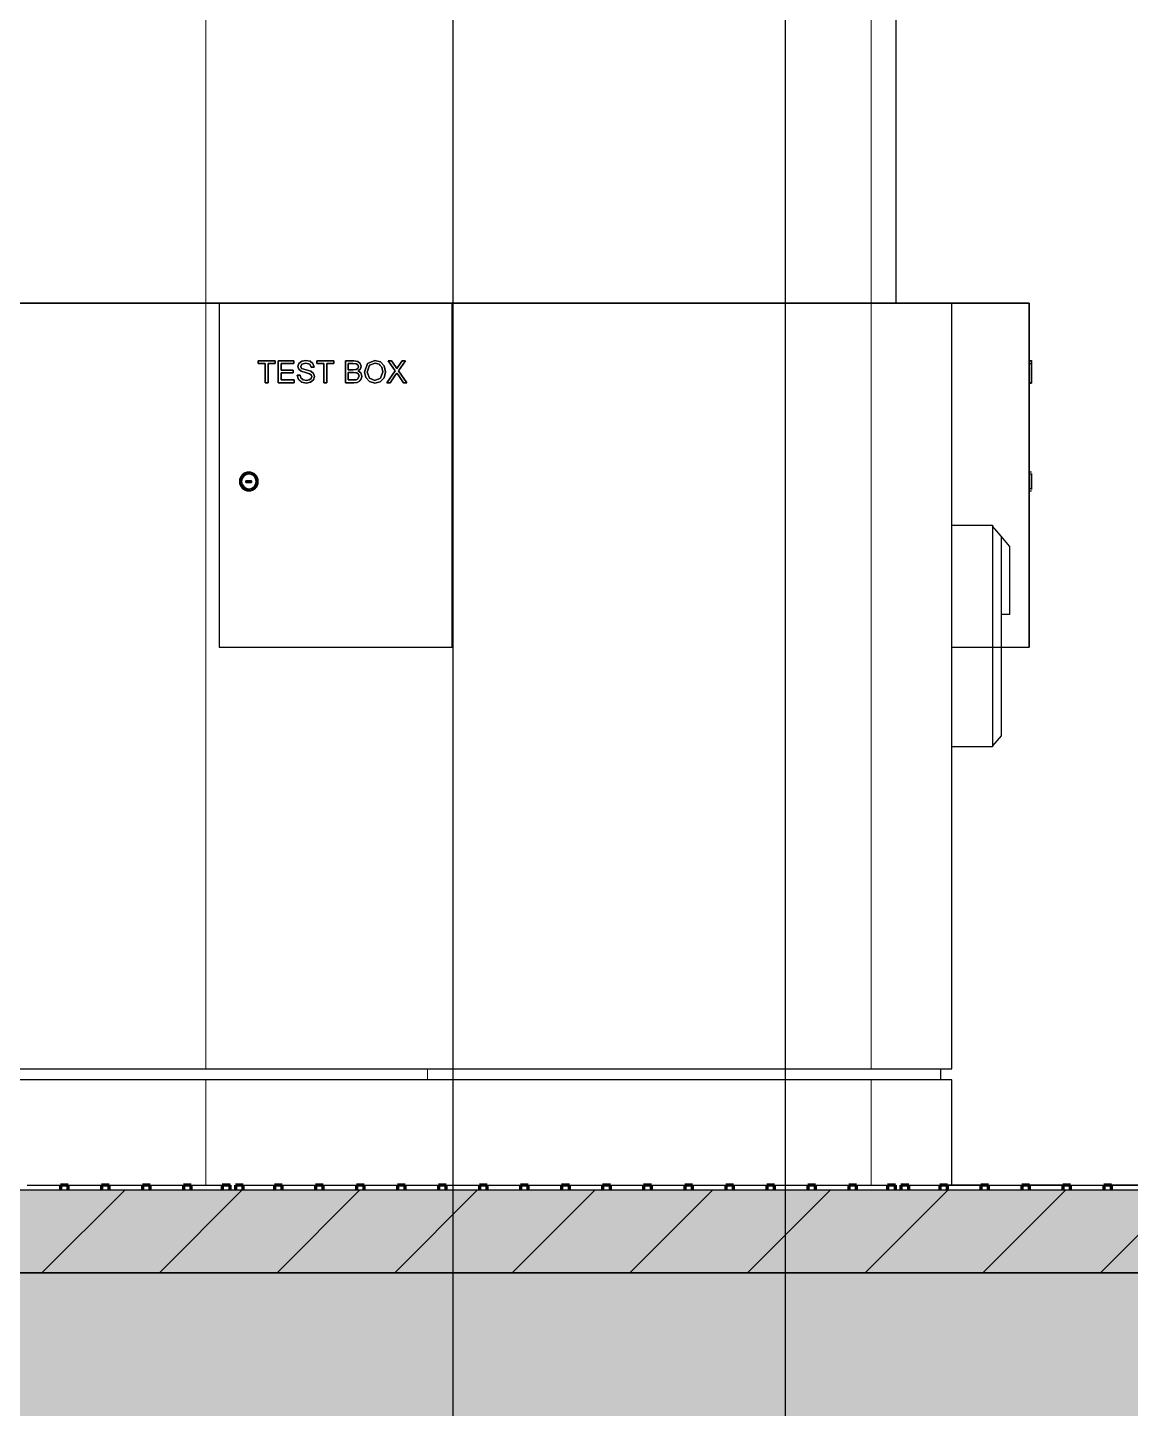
# Model space of a CAD drawing. Header units: millimetres. Extents: x 2519235 to 7246330, y 25937 to 201821.
# Drawn here: x 3043515 to 3044509, y 100994 to 102238 of the extents above; entities that cross this region are included whole.
import ezdxf
from ezdxf.enums import TextEntityAlignment as Align

# ---------------------------------------------------------------- set-up
doc = ezdxf.new("R2010")
doc.units = ezdxf.units.MM
doc.set_wipeout_variables(frame=1)
doc.linetypes.add('TA_GL_005.00000', pattern=[13.75, 5, -1.25, 1.25, -1.25, 5])
for name, color, linetype in [('000 - 0_HIDE_OBJ_FRAMING_DEF_SUB_1', 7, 'Continuous'), ('000 - 0_SYM_DWG_GRID-BUBBLE_MAIN_COLOR_1', 7, 'Continuous'), ('000 - 0_SYM_DWG_GRIDLINE_MAIN_COLOR_251', 7, 'Continuous'), ('000 - CONCRETE_COL_CUT_COLOR_3', 7, 'Continuous'), ('000 - CONCRETE_COL_CUT_COLOR_5', 7, 'Continuous'), ('000 - CONCRETE_COL_HATCH_', 7, 'Continuous'), ('000 - CONCRETE_COL_WIPEOUT_', 7, 'Continuous'), ('_งานโครงสร้าง', 7, 'Continuous')]:
    doc.layers.add(name, color=color, linetype=linetype)
doc.styles.add('Arial', font='arial.ttf', dxfattribs={"height": 300})
doc.styles.add('TA', font='', dxfattribs={"height": 4.5})
doc.styles.get('TA').set_extended_font_data('Cordia New')

# ---------------------------------------------------------------- blocks, each defined once
blk = doc.blocks.new('*U976')
at = {"layer": '000 - 0_SYM_DWG_GRIDLINE_MAIN_COLOR_251', "color": 7, "linetype": 'ByBlock', "ltscale": 5}
blk.add_line((20, 0), (-348.8, 0), dxfattribs=at)
at = {"color": 7, "style": 'TA', "flags": 1}
blk.add_attdef('LOCATION', (6, -6), '', height=4.5, rotation=270, dxfattribs=at)
at = {"layer": '000 - 0_SYM_DWG_GRID-BUBBLE_MAIN_COLOR_1', "color": 7, "style": 'Arial'}
blk.add_attdef('GRID-HEAD', text='', height=4, rotation=90, dxfattribs=at).set_placement((42.25, 0), align=Align.MIDDLE_CENTER)
blk = doc.blocks.new('W-1-PP17-ENT1_REV02_20260415-162311_PP17_ENT1_ELE2_DIMS')
at = {"layer": '000 - 0_SYM_DWG_GRIDLINE_MAIN_COLOR_251', "color": 7, "linetype": 'TA_GL_005.00000', "xscale": 50, "yscale": 50, "zscale": 50, "rotation": 270}
blk.add_blockref('*U976', (0, 100000), dxfattribs=at)
blk = doc.blocks.new('W-1-PP17-ENT1_REV02_20260415-162429_PP17_ENT1_EX_ELE2')
at = {"layer": '_งานโครงสร้าง', "color": 7, "extrusion": (2.28848e-17, 1, 0)}
for p, q in [((-300, 116340), (-300, 100790)), ((0, 100790), (0, 110240))]:
    blk.add_line(p, q, dxfattribs=at)
blk = doc.blocks.new('ACM_TEST BOX - test box-29066912-ENTRANCE 1 - ENLARGE ELEVATION 2 01')
at = {"layer": '000 - 0_HIDE_OBJ_FRAMING_DEF_SUB_1', "color": 7}
for p, q in [((-502848.9, 101990), (-503018.9, 101990)), ((-503018.9, 101990), (-502848.9, 101990)), ((-502848.9, 101990), (-502848.9, 101680)), ((-502848.9, 101680), (-502848.9, 101990)), ((-502848.9, 101937.6), (-502848.9, 101938.3)), ((-502848.9, 101938.3), (-502848.9, 101937.6)), ((-502848.9, 101938.3), (-502846.9, 101938.3)), ((-502848.9, 101935.5), (-502848.9, 101938.3)), ((-502848.9, 101938.3), (-502848.9, 101937)), ((-502848.9, 101938.3), (-502846.9, 101938.3)), ((-502848.9, 101935.5), (-502848.9, 101938)), ((-502848.9, 101938), (-502848.9, 101935.5)), ((-502848.9, 101938), (-502846.9, 101938)), ((-502848.9, 101938), (-502846.9, 101938)), ((-502848.9, 101918.3), (-502848.9, 101938)), ((-502848.9, 101938), (-502848.9, 101935.5)), ((-502848.9, 101938), (-502846.9, 101938)), ((-502848.9, 101938), (-502846.9, 101938)), ((-502848.9, 101935.5), (-502848.9, 101938)), ((-502848.9, 101938), (-502848.9, 101935.5)), ((-502848.9, 101918.3), (-502848.9, 101938)), ((-502848.9, 101929), (-502848.9, 101938)), ((-502848.9, 101938), (-502848.9, 101932.9)), ((-502848.9, 101933), (-502848.9, 101938)), ((-502848.9, 101938), (-502848.9, 101929)), ((-502848.9, 101938), (-502846.9, 101938)), ((-502848.9, 101938), (-502846.9, 101938)), ((-502848.9, 101938), (-502846.9, 101938)), ((-502848.9, 101938), (-502846.9, 101938)), ((-502848.9, 101935.7), (-502848.9, 101937.6)), ((-502848.9, 101937.6), (-502848.9, 101935.5)), ((-502848.9, 101937.4), (-502848.9, 101935.6)), ((-502848.9, 101937), (-502848.9, 101933.4)), ((-502848.9, 101935), (-502848.9, 101935.8)), ((-502848.9, 101935.8), (-502848.9, 101935)), ((-502848.9, 101934.9), (-502848.9, 101935.8)), ((-502848.9, 101935.8), (-502848.9, 101934)), ((-502848.9, 101932.9), (-502848.9, 101935.7)), ((-502848.9, 101935.6), (-502848.9, 101933.1)), ((-502848.9, 101918.3), (-502848.9, 101935.5)), ((-502848.9, 101935.5), (-502848.9, 101918.3)), ((-502848.9, 101935.5), (-502846.9, 101935.5)), ((-502848.9, 101935.5), (-502846.9, 101935.5)), ((-502848.9, 101935.5), (-502846.9, 101935.5)), ((-502848.9, 101935.5), (-502846.9, 101935.5)), ((-502848.9, 101935.5), (-502848.9, 101929.7)), ((-502848.9, 101935.5), (-502848.9, 101932.4)), ((-502848.9, 101918.3), (-502848.9, 101935.5)), ((-502848.9, 101935.5), (-502848.9, 101918.3)), ((-502848.9, 101935.5), (-502848.9, 101930)), ((-502848.9, 101927.9), (-502848.9, 101935.5)), ((-502848.9, 101934.3), (-502848.9, 101935.3)), ((-502848.9, 101932.4), (-502848.9, 101935)), ((-502848.9, 101935), (-502848.9, 101932.9)), ((-502848.9, 101932.2), (-502848.9, 101934.9)), ((-502848.9, 101932.7), (-502848.9, 101934.3)), ((-502848.9, 101934), (-502848.9, 101927.9)), ((-502848.9, 101933.4), (-502848.9, 101928.1)), ((-502848.9, 101933.1), (-502848.9, 101930.8)), ((-502848.9, 101931), (-502848.9, 101933)), ((-502848.9, 101930.4), (-502848.9, 101932.9)), ((-502848.9, 101932.9), (-502848.9, 101931.2)), ((-502848.9, 101932.9), (-502848.9, 101931)), ((-502848.9, 101931.1), (-502848.9, 101932.7)), ((-502848.9, 101928.1), (-502848.9, 101932.2)), ((-502846.9, 101937.6), (-502846.9, 101938.3)), ((-502846.9, 101938.3), (-502846.9, 101937.6)), ((-502846.9, 101937), (-502846.9, 101938.3)), ((-502846.9, 101938.3), (-502846.9, 101935.5)), ((-502846.9, 101935.5), (-502846.9, 101938)), ((-502846.9, 101938), (-502846.9, 101935.5)), ((-502846.9, 101935.5), (-502846.9, 101938)), ((-502846.9, 101938), (-502846.9, 101918.3)), ((-502846.9, 101935.5), (-502846.9, 101938)), ((-502846.9, 101938), (-502846.9, 101935.5)), ((-502846.9, 101938), (-502846.9, 101918.3)), ((-502846.9, 101929), (-502846.9, 101938)), ((-502846.9, 101938), (-502846.9, 101933)), ((-502846.9, 101932.9), (-502846.9, 101938)), ((-502846.9, 101938), (-502846.9, 101929)), ((-502846.9, 101935.5), (-502846.9, 101937.6)), ((-502846.9, 101937.6), (-502846.9, 101935.7)), ((-502846.9, 101935.6), (-502846.9, 101937.4)), ((-502846.9, 101933.4), (-502846.9, 101937)), ((-502846.9, 101935), (-502846.9, 101935.8)), ((-502846.9, 101935.8), (-502846.9, 101935)), ((-502846.9, 101934), (-502846.9, 101935.8)), ((-502846.9, 101935.8), (-502846.9, 101934.9)), ((-502846.9, 101935.7), (-502846.9, 101932.9)), ((-502846.9, 101933.1), (-502846.9, 101935.6)), ((-502846.9, 101918.3), (-502846.9, 101935.5)), ((-502846.9, 101935.5), (-502846.9, 101918.3)), ((-502846.9, 101929.7), (-502846.9, 101935.5)), ((-502846.9, 101932.4), (-502846.9, 101935.5)), ((-502846.9, 101918.3), (-502846.9, 101935.5)), ((-502846.9, 101935.5), (-502846.9, 101918.3)), ((-502846.9, 101930), (-502846.9, 101935.5)), ((-502846.9, 101935.5), (-502846.9, 101927.9)), ((-502846.9, 101935.3), (-502846.9, 101934.3)), ((-502846.9, 101932.9), (-502846.9, 101935)), ((-502846.9, 101935), (-502846.9, 101932.4)), ((-502846.9, 101934.9), (-502846.9, 101932.2)), ((-502846.9, 101934.3), (-502846.9, 101932.7)), ((-502846.9, 101927.9), (-502846.9, 101934)), ((-502846.9, 101928.1), (-502846.9, 101933.4)), ((-502846.9, 101930.8), (-502846.9, 101933.1)), ((-502846.9, 101933), (-502846.9, 101931)), ((-502846.9, 101931.2), (-502846.9, 101932.9)), ((-502846.9, 101932.9), (-502846.9, 101930.4)), ((-502846.9, 101931), (-502846.9, 101932.9)), ((-502846.9, 101932.7), (-502846.9, 101931.1)), ((-502846.9, 101932.2), (-502846.9, 101928.1)), ((-502848.9, 101931.2), (-502848.9, 101929.9)), ((-502848.9, 101930.2), (-502848.9, 101931.1)), ((-502848.9, 101930.8), (-502848.9, 101929.1)), ((-502848.9, 101928.6), (-502848.9, 101930.4)), ((-502848.9, 101929.9), (-502848.9, 101928.6)), ((-502848.9, 101929.7), (-502848.9, 101927.2)), ((-502848.9, 101929.1), (-502848.9, 101927.2)), ((-502848.9, 101918.3), (-502848.9, 101929)), ((-502848.9, 101929), (-502848.9, 101918.3)), ((-502848.9, 101927.4), (-502848.9, 101928.6)), ((-502848.9, 101928.6), (-502848.9, 101926.6)), ((-502848.9, 101928.1), (-502848.9, 101922.8)), ((-502848.9, 101922.4), (-502848.9, 101928.1)), ((-502848.9, 101923), (-502848.9, 101927.9)), ((-502848.9, 101927.9), (-502848.9, 101922.4)), ((-502848.9, 101927.5), (-502848.9, 101920.8)), ((-502848.9, 101926.4), (-502848.9, 101927.4)), ((-502848.9, 101927.2), (-502848.9, 101920.8)), ((-502848.9, 101926.1), (-502848.9, 101927.2)), ((-502848.9, 101927.2), (-502848.9, 101924.2)), ((-502848.9, 101925.4), (-502848.9, 101926.9)), ((-502848.9, 101926.9), (-502848.9, 101925.3)), ((-502848.9, 101926.6), (-502848.9, 101923.8)), ((-502848.9, 101925.3), (-502848.9, 101926.4)), ((-502848.9, 101924.1), (-502848.9, 101926.1)), ((-502848.9, 101918.3), (-502848.9, 101925.4)), ((-502848.9, 101923.8), (-502848.9, 101925.3)), ((-502848.9, 101925.3), (-502848.9, 101918.3)), ((-502848.9, 101925.1), (-502848.9, 101922.6)), ((-502848.9, 101921.3), (-502848.9, 101925.1)), ((-502848.9, 101924.2), (-502848.9, 101921.5)), ((-502848.9, 101921.4), (-502848.9, 101924.1)), ((-502848.9, 101922.1), (-502848.9, 101923.8)), ((-502848.9, 101923.8), (-502848.9, 101920.9)), ((-502848.9, 101919.3), (-502848.9, 101923)), ((-502848.9, 101922.8), (-502848.9, 101919.2)), ((-502848.9, 101922.6), (-502848.9, 101921)), ((-502848.9, 101922.4), (-502848.9, 101920.4)), ((-502848.9, 101920.4), (-502848.9, 101922.4)), ((-502848.9, 101920.9), (-502848.9, 101922.1)), ((-502848.9, 101921.5), (-502848.9, 101919.6)), ((-502848.9, 101918.8), (-502848.9, 101921.3)), ((-502848.9, 101921), (-502848.9, 101920.4)), ((-502848.9, 101920.9), (-502848.9, 101918.8)), ((-502848.9, 101920.8), (-502848.9, 101918.3)), ((-502848.9, 101919.6), (-502848.9, 101918.6)), ((-502848.9, 101918), (-502848.9, 101919.3)), ((-502848.9, 101919.2), (-502848.9, 101918)), ((-502846.9, 101929.9), (-502846.9, 101931.2)), ((-502846.9, 101931.1), (-502846.9, 101930.2)), ((-502846.9, 101929.1), (-502846.9, 101930.8)), ((-502846.9, 101930.4), (-502846.9, 101928.6)), ((-502846.9, 101928.6), (-502846.9, 101929.9)), ((-502846.9, 101927.2), (-502846.9, 101929.7)), ((-502846.9, 101927.2), (-502846.9, 101929.1)), ((-502846.9, 101918.3), (-502846.9, 101929)), ((-502846.9, 101929), (-502846.9, 101918.3)), ((-502846.9, 101926.6), (-502846.9, 101928.6)), ((-502846.9, 101928.6), (-502846.9, 101927.4)), ((-502846.9, 101928.1), (-502846.9, 101922.4)), ((-502846.9, 101922.8), (-502846.9, 101928.1)), ((-502846.9, 101922.4), (-502846.9, 101927.9)), ((-502846.9, 101927.9), (-502846.9, 101923)), ((-502846.9, 101920.8), (-502846.9, 101927.5)), ((-502846.9, 101927.4), (-502846.9, 101926.4)), ((-502846.9, 101920.8), (-502846.9, 101927.2)), ((-502846.9, 101927.2), (-502846.9, 101926.1)), ((-502846.9, 101924.2), (-502846.9, 101927.2)), ((-502846.9, 101925.3), (-502846.9, 101926.9)), ((-502846.9, 101926.9), (-502846.9, 101925.4)), ((-502846.9, 101923.8), (-502846.9, 101926.6)), ((-502846.9, 101926.4), (-502846.9, 101925.3)), ((-502846.9, 101926.1), (-502846.9, 101924.1)), ((-502846.9, 101925.4), (-502846.9, 101918.3)), ((-502846.9, 101925.3), (-502846.9, 101923.8)), ((-502846.9, 101918.3), (-502846.9, 101925.3)), ((-502846.9, 101925.1), (-502846.9, 101921.3)), ((-502846.9, 101922.6), (-502846.9, 101925.1)), ((-502846.9, 101921.5), (-502846.9, 101924.2)), ((-502846.9, 101924.1), (-502846.9, 101921.4)), ((-502846.9, 101920.9), (-502846.9, 101923.8)), ((-502846.9, 101923.8), (-502846.9, 101922.1)), ((-502846.9, 101923), (-502846.9, 101919.3)), ((-502846.9, 101919.2), (-502846.9, 101922.8)), ((-502846.9, 101921), (-502846.9, 101922.6)), ((-502846.9, 101922.4), (-502846.9, 101920.4)), ((-502846.9, 101920.4), (-502846.9, 101922.4)), ((-502846.9, 101922.1), (-502846.9, 101920.9)), ((-502846.9, 101919.6), (-502846.9, 101921.5)), ((-502846.9, 101921.3), (-502846.9, 101918.8)), ((-502846.9, 101920.4), (-502846.9, 101921)), ((-502846.9, 101918.8), (-502846.9, 101920.9)), ((-502846.9, 101918.3), (-502846.9, 101920.8)), ((-502846.9, 101918.6), (-502846.9, 101919.6)), ((-502846.9, 101919.3), (-502846.9, 101918)), ((-502846.9, 101918), (-502846.9, 101919.2)), ((-502848.9, 101918.8), (-502848.9, 101918)), ((-502848.9, 101918), (-502848.9, 101918.8)), ((-502846.9, 101918.3), (-502848.9, 101918.3)), ((-502848.9, 101918.3), (-502846.9, 101918.3)), ((-502846.9, 101918.3), (-502848.9, 101918.3)), ((-502848.9, 101918.3), (-502846.9, 101918.3)), ((-502848.9, 101918), (-502846.9, 101918)), ((-502848.9, 101918), (-502846.9, 101918)), ((-502846.9, 101918.8), (-502846.9, 101918)), ((-502846.9, 101918), (-502846.9, 101918.8)), ((-502846.9, 101837.8), (-502848.9, 101837.8)), ((-502848.9, 101829.3), (-502848.9, 101837.5)), ((-502848.9, 101837.5), (-502848.9, 101829.3)), ((-502848.9, 101829.3), (-502848.9, 101836.6)), ((-502848.9, 101836.6), (-502848.9, 101829.3)), ((-502846.9, 101835.9), (-502848.9, 101835.9)), ((-502848.9, 101829.3), (-502848.9, 101835.7)), ((-502848.9, 101835.7), (-502848.9, 101829.3)), ((-502846.9, 101829.3), (-502846.9, 101836.6)), ((-502846.9, 101836.6), (-502846.9, 101829.3)), ((-502846.9, 101829.3), (-502846.9, 101835.7)), ((-502846.9, 101835.7), (-502846.9, 101829.3)), ((-502848.9, 101830), (-502848.9, 101828.5)), ((-502848.9, 101828.5), (-502848.9, 101830)), ((-502848.9, 101829.3), (-502848.9, 101821.1)), ((-502848.9, 101821.1), (-502848.9, 101829.3)), ((-502848.9, 101829.3), (-502848.9, 101822)), ((-502848.9, 101822), (-502848.9, 101829.3)), ((-502848.9, 101829.3), (-502848.9, 101823)), ((-502848.9, 101823), (-502848.9, 101829.3)), ((-502848.9, 101822.8), (-502846.9, 101822.8)), ((-502848.9, 101820.8), (-502846.9, 101820.8)), ((-502846.9, 101830), (-502846.9, 101828.5)), ((-502846.9, 101828.5), (-502846.9, 101830)), ((-502846.9, 101829.3), (-502846.9, 101829.3)), ((-502846.9, 101829.3), (-502846.9, 101829.3)), ((-502846.9, 101829.3), (-502846.9, 101822)), ((-502846.9, 101822), (-502846.9, 101829.3)), ((-502846.9, 101829.3), (-502846.9, 101823)), ((-502846.9, 101823), (-502846.9, 101829.3)), ((-502918.9, 101680), (-502848.9, 101680)), ((-502918.9, 101680), (-502848.9, 101680))]:
    blk.add_line(p, q, dxfattribs=at)
blk = doc.blocks.new('ACM_TEST BOX - test box-V62-ENTRANCE 1 - ENLARGE ELEVATION 2 01')
at = {"layer": '000 - 0_HIDE_OBJ_FRAMING_DEF_SUB_1', "color": 7}
for p, q in [((-503369.4, 101990), (-503579.4, 101990)), ((-503579.4, 101990), (-503579.4, 101680)), ((-503579.4, 101990), (-503369.4, 101990)), ((-503369.4, 101680), (-503369.4, 101990)), ((-503529, 101938), (-503544.4, 101938)), ((-503544.4, 101938), (-503544.4, 101935.5)), ((-503544.4, 101935.5), (-503544.4, 101938)), ((-503544.4, 101938), (-503529, 101938)), ((-503544.4, 101935.5), (-503537.9, 101935.5)), ((-503537.9, 101935.5), (-503544.4, 101935.5)), ((-503537.9, 101935.5), (-503537.9, 101918.3)), ((-503537.9, 101918.3), (-503537.9, 101935.5)), ((-503535.4, 101918.3), (-503535.4, 101935.5)), ((-503535.4, 101935.5), (-503529, 101935.5)), ((-503529, 101935.5), (-503535.4, 101935.5)), ((-503535.4, 101935.5), (-503535.4, 101918.3)), ((-503529, 101935.5), (-503529, 101938)), ((-503529, 101938), (-503529, 101935.5)), ((-503512, 101938), (-503526.2, 101938)), ((-503526.2, 101938), (-503526.2, 101918.3)), ((-503526.2, 101918.3), (-503526.2, 101938)), ((-503526.2, 101938), (-503512, 101938)), ((-503523.7, 101929.7), (-503523.7, 101935.5)), ((-503523.7, 101935.5), (-503512, 101935.5)), ((-503512, 101935.5), (-503523.7, 101935.5)), ((-503523.7, 101935.5), (-503523.7, 101929.7)), ((-503512, 101935.5), (-503512, 101938)), ((-503512, 101938), (-503512, 101935.5)), ((-503507.5, 101935.7), (-503508.4, 101932.9)), ((-503508.4, 101932.9), (-503507.5, 101935.7)), ((-503508.4, 101932.9), (-503507.7, 101930.4)), ((-503507.7, 101930.4), (-503508.4, 101932.9)), ((-503505, 101937.6), (-503507.5, 101935.7)), ((-503507.5, 101935.7), (-503505, 101937.6)), ((-503505.9, 101932.9), (-503504.8, 101935)), ((-503504.8, 101935), (-503505.9, 101932.9)), ((-503505.1, 101931.2), (-503505.9, 101932.9)), ((-503505.9, 101932.9), (-503505.1, 101931.2)), ((-503501.4, 101938.3), (-503505, 101937.6)), ((-503505, 101937.6), (-503501.4, 101938.3)), ((-503504.8, 101935), (-503501.3, 101935.8)), ((-503501.3, 101935.8), (-503504.8, 101935)), ((-503497.5, 101937.6), (-503501.4, 101938.3)), ((-503501.4, 101938.3), (-503497.5, 101937.6)), ((-503501.3, 101935.8), (-503497.7, 101935)), ((-503497.7, 101935), (-503501.3, 101935.8)), ((-503497.7, 101935), (-503496.4, 101932.4)), ((-503496.4, 101932.4), (-503497.7, 101935)), ((-503494.9, 101935.5), (-503497.5, 101937.6)), ((-503497.5, 101937.6), (-503494.9, 101935.5)), ((-503496.4, 101932.4), (-503493.9, 101932.4)), ((-503493.9, 101932.4), (-503496.4, 101932.4)), ((-503493.9, 101932.4), (-503494.9, 101935.5)), ((-503494.9, 101935.5), (-503493.9, 101932.4)), ((-503476, 101938), (-503491.4, 101938)), ((-503491.4, 101938), (-503491.4, 101935.5)), ((-503491.4, 101935.5), (-503491.4, 101938)), ((-503491.4, 101938), (-503476, 101938)), ((-503491.4, 101935.5), (-503485, 101935.5)), ((-503485, 101935.5), (-503491.4, 101935.5)), ((-503485, 101935.5), (-503485, 101918.3)), ((-503485, 101918.3), (-503485, 101935.5)), ((-503482.5, 101918.3), (-503482.5, 101935.5)), ((-503482.5, 101935.5), (-503476, 101935.5)), ((-503476, 101935.5), (-503482.5, 101935.5)), ((-503482.5, 101935.5), (-503482.5, 101918.3)), ((-503476, 101935.5), (-503476, 101938)), ((-503476, 101938), (-503476, 101935.5)), ((-503458.1, 101938), (-503465.6, 101938)), ((-503465.6, 101938), (-503465.6, 101918.3)), ((-503465.6, 101918.3), (-503465.6, 101938)), ((-503465.6, 101938), (-503458.1, 101938)), ((-503463.1, 101930), (-503463.1, 101935.5)), ((-503463.1, 101935.5), (-503459, 101935.5)), ((-503459, 101935.5), (-503463.1, 101935.5)), ((-503463.1, 101935.5), (-503463.1, 101930)), ((-503459, 101935.5), (-503455.8, 101935.3)), ((-503455.8, 101935.3), (-503459, 101935.5)), ((-503454.4, 101937.4), (-503458.1, 101938)), ((-503458.1, 101938), (-503454.4, 101937.4)), ((-503455.8, 101935.3), (-503454.4, 101934.3)), ((-503454.4, 101934.3), (-503455.8, 101935.3)), ((-503452.2, 101935.6), (-503454.4, 101937.4)), ((-503454.4, 101937.4), (-503452.2, 101935.6)), ((-503454.4, 101934.3), (-503453.9, 101932.7)), ((-503453.9, 101932.7), (-503454.4, 101934.3)), ((-503453.9, 101932.7), (-503454.4, 101931.1)), ((-503454.4, 101931.1), (-503453.9, 101932.7)), ((-503451.4, 101933.1), (-503452.2, 101935.6)), ((-503452.2, 101935.6), (-503451.4, 101933.1)), ((-503452.1, 101930.8), (-503451.4, 101933.1)), ((-503451.4, 101933.1), (-503452.1, 101930.8)), ((-503445.7, 101935.5), (-503448.4, 101927.9)), ((-503448.4, 101927.9), (-503445.7, 101935.5)), ((-503445.9, 101927.9), (-503443.8, 101934)), ((-503443.8, 101934), (-503445.9, 101927.9)), ((-503439, 101938.3), (-503445.7, 101935.5)), ((-503445.7, 101935.5), (-503439, 101938.3)), ((-503443.8, 101934), (-503438.9, 101935.8)), ((-503438.9, 101935.8), (-503443.8, 101934)), ((-503434.1, 101937), (-503439, 101938.3)), ((-503439, 101938.3), (-503434.1, 101937)), ((-503438.9, 101935.8), (-503435.3, 101934.9)), ((-503435.3, 101934.9), (-503438.9, 101935.8)), ((-503435.3, 101934.9), (-503432.9, 101932.2)), ((-503432.9, 101932.2), (-503434.9, 101934.4)), ((-503430.7, 101933.4), (-503434.1, 101937)), ((-503434.1, 101937), (-503430.7, 101933.4)), ((-503432.9, 101932.2), (-503432, 101928.1)), ((-503432, 101928.1), (-503432.9, 101932.2)), ((-503429.6, 101928.1), (-503430.7, 101933.4)), ((-503430.7, 101933.4), (-503429.6, 101928.1)), ((-503424.2, 101938), (-503427.1, 101938)), ((-503427.1, 101938), (-503420.8, 101929)), ((-503420.8, 101929), (-503427.1, 101938)), ((-503427.1, 101938), (-503424.2, 101938)), ((-503420.6, 101932.9), (-503424.2, 101938)), ((-503424.2, 101938), (-503420.6, 101932.9)), ((-503419.4, 101931), (-503420.6, 101932.9)), ((-503420.6, 101932.9), (-503419.4, 101931)), ((-503418, 101933), (-503419.4, 101931)), ((-503419.4, 101931), (-503418, 101933)), ((-503414.4, 101938), (-503418, 101933)), ((-503418, 101933), (-503414.4, 101938)), ((-503417.8, 101929), (-503411.4, 101938)), ((-503411.4, 101938), (-503417.8, 101929)), ((-503411.4, 101938), (-503414.4, 101938)), ((-503414.4, 101938), (-503411.4, 101938)), ((-503512.7, 101929.7), (-503523.7, 101929.7)), ((-503523.7, 101929.7), (-503512.7, 101929.7)), ((-503523.7, 101920.8), (-503523.7, 101927.2)), ((-503523.7, 101927.2), (-503512.7, 101927.2)), ((-503512.7, 101927.2), (-503523.7, 101927.2)), ((-503523.7, 101927.2), (-503523.7, 101921)), ((-503511.7, 101920.8), (-503523.7, 101920.8)), ((-503523.7, 101920.8), (-503511.7, 101920.8)), ((-503512.7, 101927.2), (-503512.7, 101929.7)), ((-503512.7, 101929.7), (-503512.7, 101927.2)), ((-503511.7, 101918.3), (-503511.7, 101920.8)), ((-503511.7, 101920.8), (-503511.7, 101918.3)), ((-503509, 101925.1), (-503507.9, 101921.3)), ((-503506.5, 101925.1), (-503509, 101925.1)), ((-503509, 101925.1), (-503506.5, 101925.1)), ((-503507.9, 101921.3), (-503509, 101925.1)), ((-503507.9, 101921.3), (-503505.1, 101918.8)), ((-503507.7, 101930.4), (-503505.6, 101928.6)), ((-503505.6, 101928.6), (-503507.7, 101930.4)), ((-503505.1, 101918.8), (-503507.5, 101921)), ((-503505.7, 101922.6), (-503506.5, 101925.1)), ((-503506.5, 101925.1), (-503505.7, 101922.6)), ((-503503.8, 101921), (-503505.7, 101922.6)), ((-503505.7, 101922.6), (-503503.8, 101921)), ((-503505.6, 101928.6), (-503501.7, 101927.4)), ((-503501.7, 101927.4), (-503505.6, 101928.6)), ((-503501.1, 101929.9), (-503505.1, 101931.2)), ((-503505.1, 101931.2), (-503501.1, 101929.9)), ((-503500.8, 101920.4), (-503503.8, 101921)), ((-503503.5, 101921), (-503500.8, 101920.4)), ((-503501.7, 101927.4), (-503498.1, 101926.4)), ((-503498.1, 101926.4), (-503501.7, 101927.4)), ((-503496.7, 101928.6), (-503501.1, 101929.9)), ((-503501.1, 101929.9), (-503496.7, 101928.6)), ((-503498.3, 101920.9), (-503500.8, 101920.4)), ((-503500.8, 101920.4), (-503498.3, 101920.9)), ((-503496.6, 101922.1), (-503498.3, 101920.9)), ((-503498.1, 101926.4), (-503496.5, 101925.3)), ((-503496.5, 101925.3), (-503498.1, 101926.4)), ((-503498.1, 101921), (-503496.6, 101922.1)), ((-503497, 101918.8), (-503494.5, 101920.9)), ((-503494.5, 101920.9), (-503497, 101918.8)), ((-503494.4, 101926.6), (-503496.7, 101928.6)), ((-503496.7, 101928.6), (-503494.4, 101926.6)), ((-503496, 101923.8), (-503496.6, 101922.1)), ((-503496.6, 101922.1), (-503496, 101923.8)), ((-503496.5, 101925.3), (-503496, 101923.8)), ((-503496, 101923.8), (-503496.5, 101925.3)), ((-503494.5, 101920.9), (-503493.6, 101923.8)), ((-503493.6, 101923.8), (-503494.4, 101926.6)), ((-503494.4, 101926.6), (-503493.6, 101923.8)), ((-503493.6, 101923.8), (-503494.4, 101921)), ((-503458.6, 101930), (-503463.1, 101930)), ((-503463.1, 101930), (-503458.6, 101930)), ((-503463.1, 101920.8), (-503463.1, 101927.5)), ((-503463.1, 101927.5), (-503458.3, 101927.5)), ((-503458.3, 101927.5), (-503463.1, 101927.5)), ((-503463.1, 101927.5), (-503463.1, 101921)), ((-503458.1, 101920.8), (-503463.1, 101920.8)), ((-503463.1, 101920.8), (-503458.1, 101920.8)), ((-503456, 101930.2), (-503458.6, 101930)), ((-503458.6, 101930), (-503456, 101930.2)), ((-503458.3, 101927.5), (-503455.3, 101927.2)), ((-503455.3, 101927.2), (-503458.3, 101927.5)), ((-503456.2, 101920.9), (-503458.1, 101920.8)), ((-503458.1, 101920.8), (-503456.2, 101920.9)), ((-503454.7, 101921.4), (-503456.2, 101920.9)), ((-503454.4, 101931.1), (-503456, 101930.2)), ((-503456, 101930.2), (-503454.4, 101931.1)), ((-503455.9, 101921), (-503454.7, 101921.4)), ((-503455.3, 101927.2), (-503453.7, 101926.1)), ((-503453.7, 101926.1), (-503455.3, 101927.2)), ((-503455, 101918.6), (-503452.8, 101919.6)), ((-503452.8, 101919.6), (-503455, 101918.6)), ((-503453.3, 101924.1), (-503454.7, 101921.4)), ((-503454.7, 101921.4), (-503453.3, 101924.1)), ((-503454.1, 101929.1), (-503452.1, 101930.8)), ((-503452.1, 101930.8), (-503454.1, 101929.1)), ((-503451.7, 101927.2), (-503454.1, 101929.1)), ((-503454.1, 101929.1), (-503451.7, 101927.2)), ((-503453.7, 101926.1), (-503453.3, 101924.1)), ((-503453.3, 101924.1), (-503453.7, 101926.1)), ((-503452.8, 101919.6), (-503451.4, 101921.5)), ((-503451.8, 101921), (-503452.8, 101919.6)), ((-503450.8, 101924.2), (-503451.7, 101927.2)), ((-503451.7, 101927.2), (-503450.8, 101924.2)), ((-503451.4, 101921.5), (-503450.8, 101924.2)), ((-503450.8, 101924.2), (-503451.4, 101921.5)), ((-503448.4, 101927.9), (-503447.2, 101923)), ((-503447.2, 101923), (-503448.4, 101927.9)), ((-503447.2, 101923), (-503443.9, 101919.3)), ((-503443.9, 101919.3), (-503447.2, 101923)), ((-503443.9, 101922.4), (-503445.9, 101927.9)), ((-503445.9, 101927.9), (-503443.9, 101922.4)), ((-503439, 101920.4), (-503443.9, 101922.4)), ((-503443.9, 101922.4), (-503439, 101920.4)), ((-503443.9, 101919.3), (-503439, 101918)), ((-503439, 101918), (-503443.9, 101919.3)), ((-503434, 101922.4), (-503439, 101920.4)), ((-503439, 101920.4), (-503434, 101922.4)), ((-503439, 101918), (-503434.2, 101919.2)), ((-503434.2, 101919.2), (-503439, 101918)), ((-503434.2, 101919.2), (-503430.8, 101922.8)), ((-503430.8, 101922.8), (-503434.2, 101919.2)), ((-503432, 101928.1), (-503434, 101922.4)), ((-503434, 101922.4), (-503432, 101928.1)), ((-503430.8, 101922.8), (-503429.6, 101928.1)), ((-503429.6, 101928.1), (-503430.8, 101922.8)), ((-503420.8, 101929), (-503428.4, 101918.3)), ((-503428.4, 101918.3), (-503420.8, 101929)), ((-503425.4, 101918.3), (-503420.4, 101925.3)), ((-503420.4, 101925.3), (-503425.4, 101918.3)), ((-503420.4, 101925.3), (-503419.3, 101926.9)), ((-503419.3, 101926.9), (-503420.4, 101925.3)), ((-503419.3, 101926.9), (-503418.2, 101925.4)), ((-503418.2, 101925.4), (-503419.3, 101926.9)), ((-503418.2, 101925.4), (-503413.2, 101918.3)), ((-503413.2, 101918.3), (-503418.2, 101925.4)), ((-503410.2, 101918.3), (-503417.8, 101929)), ((-503417.8, 101929), (-503410.2, 101918.3)), ((-503537.9, 101918.3), (-503535.4, 101918.3)), ((-503535.4, 101918.3), (-503537.9, 101918.3)), ((-503526.2, 101918.3), (-503511.7, 101918.3)), ((-503511.7, 101918.3), (-503526.2, 101918.3)), ((-503505.1, 101918.8), (-503500.7, 101918)), ((-503500.7, 101918), (-503505.1, 101918.8)), ((-503500.7, 101918), (-503497, 101918.8)), ((-503497, 101918.8), (-503500.7, 101918)), ((-503485, 101918.3), (-503482.5, 101918.3)), ((-503482.5, 101918.3), (-503485, 101918.3)), ((-503465.6, 101918.3), (-503458.1, 101918.3)), ((-503458.1, 101918.3), (-503465.6, 101918.3)), ((-503458.1, 101918.3), (-503455, 101918.6)), ((-503455, 101918.6), (-503458.1, 101918.3)), ((-503428.4, 101918.3), (-503425.4, 101918.3)), ((-503425.4, 101918.3), (-503428.4, 101918.3)), ((-503413.2, 101918.3), (-503410.2, 101918.3)), ((-503410.2, 101918.3), (-503413.2, 101918.3)), ((-503555.3, 101828.5), (-503555.3, 101830)), ((-503555.3, 101830), (-503550.3, 101830)), ((-503550.3, 101830), (-503555.3, 101830)), ((-503555.3, 101830), (-503555.3, 101828.5)), ((-503550.3, 101828.5), (-503555.3, 101828.5)), ((-503555.3, 101828.5), (-503550.3, 101828.5)), ((-503550.3, 101830), (-503550.3, 101828.5)), ((-503550.3, 101828.5), (-503550.3, 101830)), ((-503579.4, 101680), (-503369.4, 101680))]:
    blk.add_line(p, q, dxfattribs=at)
for radius, start, end in [(8.51, 0, 180), (8.51, 91.0976, 180), (7.56, 0, 180), (7.56, 91.2358, 180), (6.56, 0, 180), (6.56, 91.424, 180), (8.51, 0, 90), (7.56, 0, 90), (6.56, 0, 90), (8.51, 180, 0), (8.51, 180, 268.9024), (7.56, 180, 0), (7.56, 180, 268.7642), (6.56, 180, 0), (6.56, 180, 268.576), (8.51, 270, 0), (7.56, 270, 0), (6.56, 270, 0)]:
    blk.add_arc((-503552.7, 101829.3), radius, start, end, dxfattribs=at)
blk = doc.blocks.new('DPA_Drainage Gutter_Landscape PP17_REV B - DPA_Drainage Gutter_Landscape PP17_REV B-36085513-ENTRANCE 1 - ENLARGE ELEVATION 2 01')
at = {"layer": '000 - 0_HIDE_OBJ_FRAMING_DEF_SUB_1', "color": 7}
for p, q in [((-503752.5, 101195), (-503722.5, 101195)), ((-503752.1, 101195), (-503722.1, 101195)), ((-503715.7, 101195), (-503715.5, 101195)), ((-503715.5, 101195), (-503715.5, 101191)), ((-503715.5, 101195), (-503685.5, 101195)), ((-503715.4, 101195), (-503715.4, 101191)), ((-503715.1, 101195), (-503685.1, 101195)), ((-503678.7, 101195), (-503678.5, 101195)), ((-503678.5, 101195), (-503678.5, 101191)), ((-503678.5, 101195), (-503648.5, 101195)), ((-503678.4, 101195), (-503678.4, 101191)), ((-503678.1, 101195), (-503648.1, 101195)), ((-503641.7, 101195), (-503641.5, 101195)), ((-503641.5, 101195), (-503641.5, 101191)), ((-503641.5, 101195), (-503611.5, 101195)), ((-503641.4, 101195), (-503641.4, 101191)), ((-503641.1, 101195), (-503611.1, 101195)), ((-503604.7, 101195), (-503604.5, 101195)), ((-503604.5, 101195), (-503604.5, 101191)), ((-503604.5, 101195), (-503576.5, 101195)), ((-503604.4, 101195), (-503604.4, 101191)), ((-503604.1, 101195), (-503576.1, 101195)), ((-503569.7, 101195), (-503569.1, 101195)), ((-503569.1, 101195), (-503569.1, 101191)), ((-503557.7, 101195), (-503557.5, 101195)), ((-503557.5, 101195), (-503557.5, 101191)), ((-503557.5, 101195), (-503529.5, 101195)), ((-503557.4, 101195), (-503557.4, 101191)), ((-503557.1, 101195), (-503529.1, 101195)), ((-503522.7, 101195), (-503522.5, 101195)), ((-503522.5, 101195), (-503522.5, 101191)), ((-503522.5, 101195), (-503492.5, 101195)), ((-503522.4, 101195), (-503522.4, 101191)), ((-503522.1, 101195), (-503492.1, 101195)), ((-503485.7, 101195), (-503485.5, 101195)), ((-503485.5, 101191), (-503485.5, 101195)), ((-503485.5, 101195), (-503455.5, 101195)), ((-503485.4, 101191), (-503485.4, 101195)), ((-503485.1, 101195), (-503455.1, 101195)), ((-503448.7, 101195), (-503448.5, 101195)), ((-503448.5, 101195), (-503448.5, 101191)), ((-503448.5, 101195), (-503418.5, 101195)), ((-503448.4, 101195), (-503448.4, 101191)), ((-503448.1, 101195), (-503418.1, 101195)), ((-503411.7, 101195), (-503411.5, 101195)), ((-503411.5, 101191), (-503411.5, 101195)), ((-503411.5, 101195), (-503381.5, 101195)), ((-503411.4, 101191), (-503411.4, 101195)), ((-503411.1, 101195), (-503381.1, 101195)), ((-503374.7, 101195), (-503374.5, 101195)), ((-503374.5, 101195), (-503374.5, 101191)), ((-503374.5, 101195), (-503344.5, 101195)), ((-503374.4, 101195), (-503374.4, 101191)), ((-503374.1, 101195), (-503344.1, 101195)), ((-503337.7, 101195), (-503337.5, 101195)), ((-503337.5, 101191), (-503337.5, 101195)), ((-503337.5, 101195), (-503307.5, 101195)), ((-503337.4, 101191), (-503337.4, 101195)), ((-503337.1, 101195), (-503307.1, 101195)), ((-503300.7, 101195), (-503300.5, 101195)), ((-503300.5, 101195), (-503300.5, 101191)), ((-503300.5, 101195), (-503270.5, 101195)), ((-503300.4, 101195), (-503300.4, 101191)), ((-503300.1, 101195), (-503270.1, 101195)), ((-503263.7, 101195), (-503263.5, 101195)), ((-503263.5, 101195), (-503263.5, 101191)), ((-503263.5, 101195), (-503233.5, 101195)), ((-503263.4, 101195), (-503263.4, 101191)), ((-503263.1, 101195), (-503233.1, 101195)), ((-503226.7, 101195), (-503226.5, 101195)), ((-503226.5, 101195), (-503226.5, 101191)), ((-503226.5, 101195), (-503196.5, 101195)), ((-503226.4, 101195), (-503226.4, 101191)), ((-503226.1, 101195), (-503196.1, 101195)), ((-503189.7, 101195), (-503189.5, 101195)), ((-503189.5, 101195), (-503189.5, 101191)), ((-503189.5, 101195), (-503159.6, 101195)), ((-503189.4, 101195), (-503189.4, 101191)), ((-503189.1, 101195), (-503159.6, 101195)), ((-503152.7, 101195), (-503152.5, 101195)), ((-503152.5, 101195), (-503152.5, 101191)), ((-503152.5, 101195), (-503122.5, 101195)), ((-503152.4, 101195), (-503152.4, 101191)), ((-503152.1, 101195), (-503122.1, 101195)), ((-503115.7, 101195), (-503115.5, 101195)), ((-503115.5, 101195), (-503115.5, 101191)), ((-503115.5, 101195), (-503085.5, 101195)), ((-503115.4, 101195), (-503115.4, 101191)), ((-503115.1, 101195), (-503085.1, 101195)), ((-503078.7, 101195), (-503078.5, 101195)), ((-503078.5, 101195), (-503078.5, 101191)), ((-503078.5, 101195), (-503048.5, 101195)), ((-503078.4, 101195), (-503078.4, 101191)), ((-503078.1, 101195), (-503048.1, 101195)), ((-503041.7, 101195), (-503041.5, 101195)), ((-503041.5, 101195), (-503041.5, 101191)), ((-503041.5, 101195), (-503011.5, 101195)), ((-503041.4, 101195), (-503041.4, 101191)), ((-503041.1, 101195), (-503011.1, 101195)), ((-503004.7, 101195), (-503004.5, 101195)), ((-503004.5, 101195), (-503004.5, 101191)), ((-503004.5, 101195), (-502976.5, 101195)), ((-503004.4, 101195), (-503004.4, 101191)), ((-503004.1, 101195), (-502976.1, 101195)), ((-502969.7, 101195), (-502969.1, 101195)), ((-502969.1, 101195), (-502969.1, 101191)), ((-502957.7, 101195), (-502957.5, 101195)), ((-502957.5, 101195), (-502929.5, 101195)), ((-502957.5, 101195), (-502957.5, 101191)), ((-502957.5, 101195), (-502957.5, 101191)), ((-502957.1, 101195), (-502929.1, 101195)), ((-502922.7, 101195), (-502922.5, 101195)), ((-502892.5, 101195), (-502922.5, 101195)), ((-502922.5, 101195), (-502922.5, 101191)), ((-502922.5, 101195), (-502922.5, 101191)), ((-502922.1, 101195), (-502892.1, 101195)), ((-502885.7, 101195), (-502885.5, 101195)), ((-502885.5, 101195), (-502855.5, 101195)), ((-502885.5, 101191), (-502885.5, 101195)), ((-502885.5, 101191), (-502885.5, 101195)), ((-502885.1, 101195), (-502855.1, 101195)), ((-502848.7, 101195), (-502848.5, 101195)), ((-502818.5, 101195), (-502848.5, 101195)), ((-502848.5, 101195), (-502848.5, 101191)), ((-502848.5, 101195), (-502848.5, 101191)), ((-502848.1, 101195), (-502818.1, 101195)), ((-502811.7, 101195), (-502811.5, 101195)), ((-502811.5, 101195), (-502781.5, 101195)), ((-502811.5, 101191), (-502811.5, 101195)), ((-502811.5, 101191), (-502811.5, 101195)), ((-502811.1, 101195), (-502781.1, 101195)), ((-502774.7, 101195), (-502774.5, 101195)), ((-502744.5, 101195), (-502774.5, 101195)), ((-502774.5, 101195), (-502774.5, 101191)), ((-502774.5, 101195), (-502774.5, 101191)), ((-502774.1, 101195), (-502744.1, 101195))]:
    blk.add_line(p, q, dxfattribs=at)
at = {"layer": '000 - 0_HIDE_OBJ_FRAMING_DEF_SUB_1', "color": 7, "lineweight": 70}
for p, q in [((-503715.7, 101195), (-503722.7, 101195)), ((-503722.7, 101195), (-503722.7, 101191)), ((-503715.7, 101191), (-503715.7, 101195)), ((-503678.7, 101195), (-503685.7, 101195)), ((-503685.7, 101195), (-503685.7, 101191)), ((-503678.7, 101191), (-503678.7, 101195)), ((-503641.7, 101195), (-503648.7, 101195)), ((-503648.7, 101195), (-503648.7, 101191)), ((-503641.7, 101191), (-503641.7, 101195)), ((-503604.7, 101195), (-503611.7, 101195)), ((-503611.7, 101195), (-503611.7, 101191)), ((-503604.7, 101191), (-503604.7, 101195)), ((-503569.7, 101195), (-503576.7, 101195)), ((-503576.7, 101195), (-503576.7, 101191)), ((-503569.7, 101191), (-503569.7, 101195)), ((-503557.7, 101195), (-503564.7, 101195)), ((-503564.7, 101195), (-503564.7, 101191)), ((-503557.7, 101191), (-503557.7, 101195)), ((-503522.7, 101195), (-503529.7, 101195)), ((-503529.7, 101195), (-503529.7, 101191)), ((-503522.7, 101191), (-503522.7, 101195)), ((-503485.7, 101195), (-503492.7, 101195)), ((-503492.7, 101195), (-503492.7, 101191)), ((-503485.7, 101191), (-503485.7, 101195)), ((-503448.7, 101195), (-503455.7, 101195)), ((-503455.7, 101195), (-503455.7, 101191)), ((-503448.7, 101191), (-503448.7, 101195)), ((-503411.7, 101195), (-503418.7, 101195)), ((-503418.7, 101195), (-503418.7, 101191)), ((-503411.7, 101191), (-503411.7, 101195)), ((-503374.7, 101195), (-503381.7, 101195)), ((-503381.7, 101195), (-503381.7, 101191)), ((-503374.7, 101191), (-503374.7, 101195)), ((-503337.7, 101195), (-503344.7, 101195)), ((-503344.7, 101195), (-503344.7, 101191)), ((-503337.7, 101191), (-503337.7, 101195)), ((-503300.7, 101195), (-503307.7, 101195)), ((-503307.7, 101195), (-503307.7, 101191)), ((-503300.7, 101191), (-503300.7, 101195)), ((-503263.7, 101195), (-503270.7, 101195)), ((-503270.7, 101195), (-503270.7, 101191)), ((-503263.7, 101191), (-503263.7, 101195)), ((-503226.7, 101195), (-503233.7, 101195)), ((-503233.7, 101195), (-503233.7, 101191)), ((-503226.7, 101191), (-503226.7, 101195)), ((-503189.7, 101195), (-503196.7, 101195)), ((-503196.7, 101195), (-503196.7, 101191)), ((-503189.7, 101191), (-503189.7, 101195)), ((-503152.7, 101195), (-503159.7, 101195)), ((-503159.7, 101195), (-503159.7, 101191)), ((-503152.7, 101191), (-503152.7, 101195)), ((-503115.7, 101195), (-503122.7, 101195)), ((-503122.7, 101195), (-503122.7, 101191)), ((-503115.7, 101191), (-503115.7, 101195)), ((-503078.7, 101195), (-503085.7, 101195)), ((-503085.7, 101195), (-503085.7, 101191)), ((-503078.7, 101191), (-503078.7, 101195)), ((-503041.7, 101195), (-503048.7, 101195)), ((-503048.7, 101195), (-503048.7, 101191)), ((-503041.7, 101191), (-503041.7, 101195)), ((-503004.7, 101195), (-503011.7, 101195)), ((-503011.7, 101195), (-503011.7, 101191)), ((-503004.7, 101191), (-503004.7, 101195)), ((-502969.7, 101195), (-502976.7, 101195)), ((-502976.7, 101195), (-502976.7, 101191)), ((-502969.7, 101191), (-502969.7, 101195)), ((-502957.7, 101195), (-502964.7, 101195)), ((-502964.7, 101195), (-502964.7, 101191)), ((-502957.7, 101191), (-502957.7, 101195)), ((-502922.7, 101195), (-502929.7, 101195)), ((-502929.7, 101195), (-502929.7, 101191)), ((-502922.7, 101191), (-502922.7, 101195)), ((-502892.7, 101195), (-502892.7, 101191)), ((-502885.7, 101195), (-502892.7, 101195)), ((-502885.7, 101191), (-502885.7, 101195)), ((-502855.7, 101195), (-502855.7, 101191)), ((-502848.7, 101195), (-502855.7, 101195)), ((-502848.7, 101191), (-502848.7, 101195)), ((-502818.7, 101195), (-502818.7, 101191)), ((-502811.7, 101195), (-502818.7, 101195)), ((-502811.7, 101191), (-502811.7, 101195)), ((-502781.7, 101195), (-502781.7, 101191)), ((-502774.7, 101195), (-502781.7, 101195)), ((-502774.7, 101191), (-502774.7, 101195))]:
    blk.add_line(p, q, dxfattribs=at)
blk = doc.blocks.new('DPA_LIGHTING_WALL MOUNT_WLL711 1 - 10W LED_use_-35905488-ENTRANCE 1 - ENLARGE ELEVATION 2 01')
at = {"layer": '000 - 0_HIDE_OBJ_FRAMING_DEF_SUB_1', "color": 7}
for p, q in [((-502918.9, 101790), (-502882.2, 101790)), ((-502918.9, 101590), (-502918.9, 101790)), ((-502882.2, 101790), (-502882.2, 101590)), ((-502874.3, 101780), (-502882.2, 101789)), ((-502866.9, 101771), (-502874.3, 101780)), ((-502874.3, 101780), (-502874.3, 101600)), ((-502866.9, 101771), (-502866.9, 101709.4)), ((-502866.9, 101709.4), (-502874.3, 101709.4)), ((-502874.3, 101600), (-502882.2, 101591)), ((-502882.2, 101590), (-502918.9, 101590))]:
    blk.add_line(p, q, dxfattribs=at)
blk = doc.blocks.new('C-1-PP17-AR-2182-01-B_20260416-050018_PP17_ENT1_EX_ELE2')
at = {"layer": '000 - 0_HIDE_OBJ_FRAMING_DEF_SUB_1', "lineweight": 9}
h = blk.add_hatch(dxfattribs=at)
h.set_pattern_fill('FP_4', style=0, pattern_type=2)
h.set_pattern_definition([(90, (-125, 100790), (-600, 4e-14), [])])
h.paths.add_polyline_path([(-1625, 101990), (100, 101990), (100, 102290), (-1625, 102290), (-1625, 102129.9)])
h.paths.add_polyline_path([(-14720.6, 101990), (-10700, 101990), (-10700, 102290), (-16725, 102290), (-16725, 101990), (-15035.2, 101990)])
h.paths.add_polyline_path([(-10550, 101990), (-3125, 101990), (-3125, 102290), (-10550, 102290), (-10550, 102126.2)])
h = blk.add_hatch(dxfattribs=at)
h.set_pattern_fill('FP_1', style=0, pattern_type=2)
h.set_pattern_definition([(90, (-125, 100700), (-600, 4e-14), [])])
h.paths.add_polyline_path([(-13776.7, 101090), (-13695.6, 101090), (-13695.6, 101095), (-13099.9, 101095), (-13099.9, 101093.6), (-13095.6, 101093.7), (-13095.6, 101095), (-12905.3, 101095.4), (-10700, 101116), (-10700, 101290), (-16775, 101290), (-16775, 101090), (-14405.9, 101090)])
h.paths.add_polyline_path([(-10550, 101116.8), (-3125, 101184.3), (-3125, 101290), (-10550, 101290), (-10550, 101154.8)])
h.paths.add_polyline_path([(99.9, 101191), (104.2, 101191), (104.2, 101195), (150, 101195), (150, 101290), (-1625, 101290), (-1625, 101195), (-1100.1, 101195), (-1100.1, 101191), (-1095.8, 101191), (-1095.8, 101195), (-500.1, 101195), (-500.1, 101191), (-495.8, 101191), (-495.8, 101195), (99.9, 101195)])
h.paths.add_polyline_path([(-13776.7, 101300), (-10700, 101300), (-10700, 101990), (-16775, 101990), (-16775, 101300), (-14404.5, 101300)])
h.paths.add_polyline_path([(-150, 101300), (150, 101300), (150, 101990), (-300.5, 101990), (-300.5, 101680), (-510.5, 101680), (-510.5, 101990), (-1625, 101990), (-1625, 101300), (-248, 101300)])
h.paths.add_polyline_path([(-10550, 101300), (-3125, 101300), (-3125, 101990), (-10550, 101990), (-10550, 101614.7)])
at = {"layer": '000 - 0_HIDE_OBJ_FRAMING_DEF_SUB_1', "lineweight": 25}
h = blk.add_hatch(dxfattribs=at)
h.set_pattern_fill('FP_8', style=0, pattern_type=2)
h.set_pattern_definition([(50, (509893.5, 1e-09), (182.18467, -15.939086), [19.05, -209.55]), (355, (509893.5, 1e-09), (-35.24243, 191.05661), [15.24, -167.64]), (100.451, (509908.68, -1.33), (146.9425, 175.11669), [16.19, -178.09]), (46.184, (509893.5, 50.8), (271.07889, -42.04327), [28.575, -314.325]), (96.636, (509916.09, 47.3), (237.40251, 247.42721), [24.285, -267.135]), (351.184, (509893.5, 50.8), (237.4046, 247.42512), [22.86, -251.46]), (21, (509918.9, 38.1), (151.61488, -102.26552), [19.05, -209.55]), (326, (509918.9, 38.1), (61.80236, 184.18774), [15.24, -167.64]), (71.451, (509931.53, 29.58), (213.41706, 81.92137), [16.19, -178.09]), (37.5, (509893.496, 1e-09), (3.088323, 84.555076), [8.382, -157.226, 8.382, -161.798, -168.275]), (37.5, (509893.496, 1e-09), (3.088323, 84.555076), [-335.788, 8.382, -159.893]), (7.5, (509893.5, 1e-09), (66.819438, 100.180747), [8.382, -88.646, 8.382, -153.416, -64.135]), (7.5, (509893.5, 1e-09), (66.819438, 100.180747), [-258.826, 8.382, -55.753]), (327.5, (509836.854, 1e-09), (135.590488, -5.728913), [8.382, -55.118, 8.382, -189.738, -262.89]), (327.5, (509836.854, 1e-09), (135.590488, -5.728913), [-261.62, 8.382, -254.508]), (317.5, (509811.45, 1e-09), (148.128886, 25.42676), [8.382, -74.168, 8.382, -123.19, -186.69]), (317.5, (509811.45, 1e-09), (148.128886, 25.42676), [-214.122, 8.382, -178.308])])
h.paths.add_polyline_path([(-8742.8, 100830.1), (1574.2, 100830.1), (1574.2, 101115), (1526.6, 101115), (1526.6, 101790), (1226.6, 101790), (1226.6, 101116), (-2450.3, 101115.5), (-13500, 101015), (-17552.2, 101015), (-17552.2, 100830.1), (-9057.4, 100830.1)])
at = {"layer": '000 - 0_HIDE_OBJ_FRAMING_DEF_SUB_1', "lineweight": 9}
h = blk.add_hatch(dxfattribs=at)
h.set_pattern_fill('FP_2', style=0, pattern_type=2)
h.set_pattern_definition([(90, (75, 100940), (-600, 4e-14), [])])
h.paths.add_polyline_path([(-90.7, 101290), (140, 101290), (140, 101300), (-1625, 101300), (-1625, 101290), (-248, 101290)])
h = blk.add_hatch(dxfattribs=at)
h.set_pattern_fill('FP_6', style=0, pattern_type=2)
h.set_pattern_definition([(45, (509893.496, 1e-09), (-53.033009, 53.033009), [])])
h.paths.add_polyline_path([(-17398.1, 101015), (-13448.4, 101015.5), (-2390, 101116), (1226.6, 101116), (1226.6, 101191), (-2453.8, 101190.4), (-13500, 101090), (-17398.1, 101090), (-17398.1, 101080.5)])
at = {"layer": '000 - 0_HIDE_OBJ_FRAMING_DEF_SUB_1', "color": 7}
for p, q in [((100, 101990), (100, 102290)), ((-1625, 101990), (0, 101990)), ((150, 101990), (-1625, 101990)), ((0, 101990), (-1625, 101990)), ((-1625, 101990), (100, 101990)), ((150, 101300), (150, 101990)), ((-1625, 101300), (150, 101300)), ((-1625, 101300), (140, 101300)), ((140, 101300), (140, 101290)), ((150, 101290), (-1625, 101290)), ((140, 101290), (-1625, 101290)), ((150, 101195), (150, 101290)), ((-2390, 101191), (1226.6, 101191)), ((1226.6, 101116), (-2390, 101116)), ((-2390, 101116), (1226.6, 101116))]:
    blk.add_line(p, q, dxfattribs=at)
for name in ['ACM_TEST BOX - test box-V62-ENTRANCE 1 - ENLARGE ELEVATION 2 01', 'ACM_TEST BOX - test box-29066912-ENTRANCE 1 - ENLARGE ELEVATION 2 01', 'DPA_LIGHTING_WALL MOUNT_WLL711 1 - 10W LED_use_-35905488-ENTRANCE 1 - ENLARGE ELEVATION 2 01', 'DPA_LIGHTING_WALL MOUNT_WLL711 1 - 10W LED_use_-35905488-ENTRANCE 1 - ENLARGE ELEVATION 2 01', 'DPA_LIGHTING_WALL MOUNT_WLL711 1 - 10W LED_use_-35905488-ENTRANCE 1 - ENLARGE ELEVATION 2 01', 'DPA_Drainage Gutter_Landscape PP17_REV B - DPA_Drainage Gutter_Landscape PP17_REV B-36085513-ENTRANCE 1 - ENLARGE ELEVATION 2 01']:
    blk.add_blockref(name, (503068.9, 0), dxfattribs=at)
blk = doc.blocks.new('*U1678')
at = {"layer": '000 - CONCRETE_COL_HATCH_'}
h = blk.add_hatch(dxfattribs=at)
h.set_pattern_fill('AR-CONC', scale=0.04)
h.set_pattern_definition([(50, (296303.6594, -848495.038), (7.28738676, -0.63756342), [0.762, -8.382]), (355, (296303.6594, -848495.038), (-1.40973686, 7.64227381), [0.6096, -6.705623367]), (100.4514447, (296304.267, -848495.091), (5.877649884, 7.004710076), [0.64760035, -7.123609784]), (46.1842, (296303.659, -848493.006), (10.84316164, -1.68169312), [1.143, -12.573]), (96.6355576, (296304.563, -848493.146), (9.49616536, 9.89704498), [0.97140093, -10.68542433]), (351.1841512, (296303.659, -848493.006), (9.49616536, 9.89704498), [0.91439868, -10.05838928]), (21, (296304.6754, -848493.514), (6.06457565, -4.090607927), [0.762, -8.382]), (326, (296304.6754, -848493.514), (2.472081134, 7.367518645), [0.6096, -6.7056]), (71.451445, (296305.181, -848493.855), (8.53665677, 3.276910755), [0.64760035, -7.123597504]), (37.5, (296303.6594, -848495.038), (0.12354413, 3.382201555), [0, -6.62432, 0, -6.8072, 0, -6.731]), (7.5, (296303.6594, -848495.038), (2.6727865, 4.007222993), [0, -3.88112, 0, -6.47192, 0, -2.5654]), (327.5, (296301.3938, -848495.038), (5.423623807, -0.22914976), [0, -2.54, 0, -7.9248, 0, -10.5156]), (317.5, (296300.3778, -848495.038), (5.925167255, 1.017059641), [0, -3.302, 0, -5.26288, 0, -7.4676])])
h.paths.add_polyline_path([(0, 0), (0, -184.9), (8494.8, -184.9), (8809.4, -184.9), (19126.3, -184.9), (19126.3, 100), (19078.7, 100), (19078.7, 775), (18778.7, 775), (18778.7, 101), (15101.8, 100.5), (4052.2, 0)])
blk = doc.blocks.new('*U1047')
at = {"layer": '000 - CONCRETE_COL_HATCH_'}
h = blk.add_hatch(dxfattribs=at)
h.set_pattern_fill('ANSI31', scale=0.25)
h.set_pattern_definition([(45, (75357.57205, -846381.78685), (-0.5612660076, 0.5612660076), [])])
h.paths.add_polyline_path([(0, 0), (3949.6, 0.5), (15008.1, 101), (18778.7, 101), (18778.7, 176), (14944.3, 175.4), (3898.1, 75), (0, 75), (0, 65.5)])
blk = doc.blocks.new('A$C19d817a3')
at = {"layer": '000 - CONCRETE_COL_CUT_COLOR_3', "color": 7}
blk.add_blockref('*U1047', (-18778.7, -775), dxfattribs=at)
blk.add_lwpolyline([(-18772.4, -775), (-14822.8, -774.5), (-3764.3, -674), (6.3, -674), (6.3, -599), (-3828.1, -599.6), (-14874.3, -700), (-18772.4, -700)], dxfattribs=at)
at = {"layer": '000 - CONCRETE_COL_CUT_COLOR_5', "color": 7}
blk.add_blockref('*U1678', (-18778.7, -775), dxfattribs=at)
blk.add_lwpolyline([(-18778.4, -959.9), (-10283.6, -959.9), (-9969, -959.9), (348, -959.9), (348, -675), (300.4, -675), (300.4, 0), (0.4, 0), (0.4, -674), (-3676.5, -674.5), (-14726.2, -775)], dxfattribs=at)

msp = doc.modelspace()

# ---------------------------------------------------------------- block references
at = {"color": 7}
for name in ['W-1-PP17-ENT1_REV02_20260415-162311_PP17_ENT1_ELE2_DIMS', 'W-1-PP17-ENT1_REV02_20260415-162429_PP17_ENT1_EX_ELE2', 'C-1-PP17-AR-2182-01-B_20260416-050018_PP17_ENT1_EX_ELE2']:
    msp.add_blockref(name, (3044198.053, 0), dxfattribs=at)

# ---------------------------------------------------------------- next in the draw order: block references
msp.add_blockref('A$C19d817a3', (3045424.628, 101790), dxfattribs=at)

doc.saveas('drawing.dxf')
